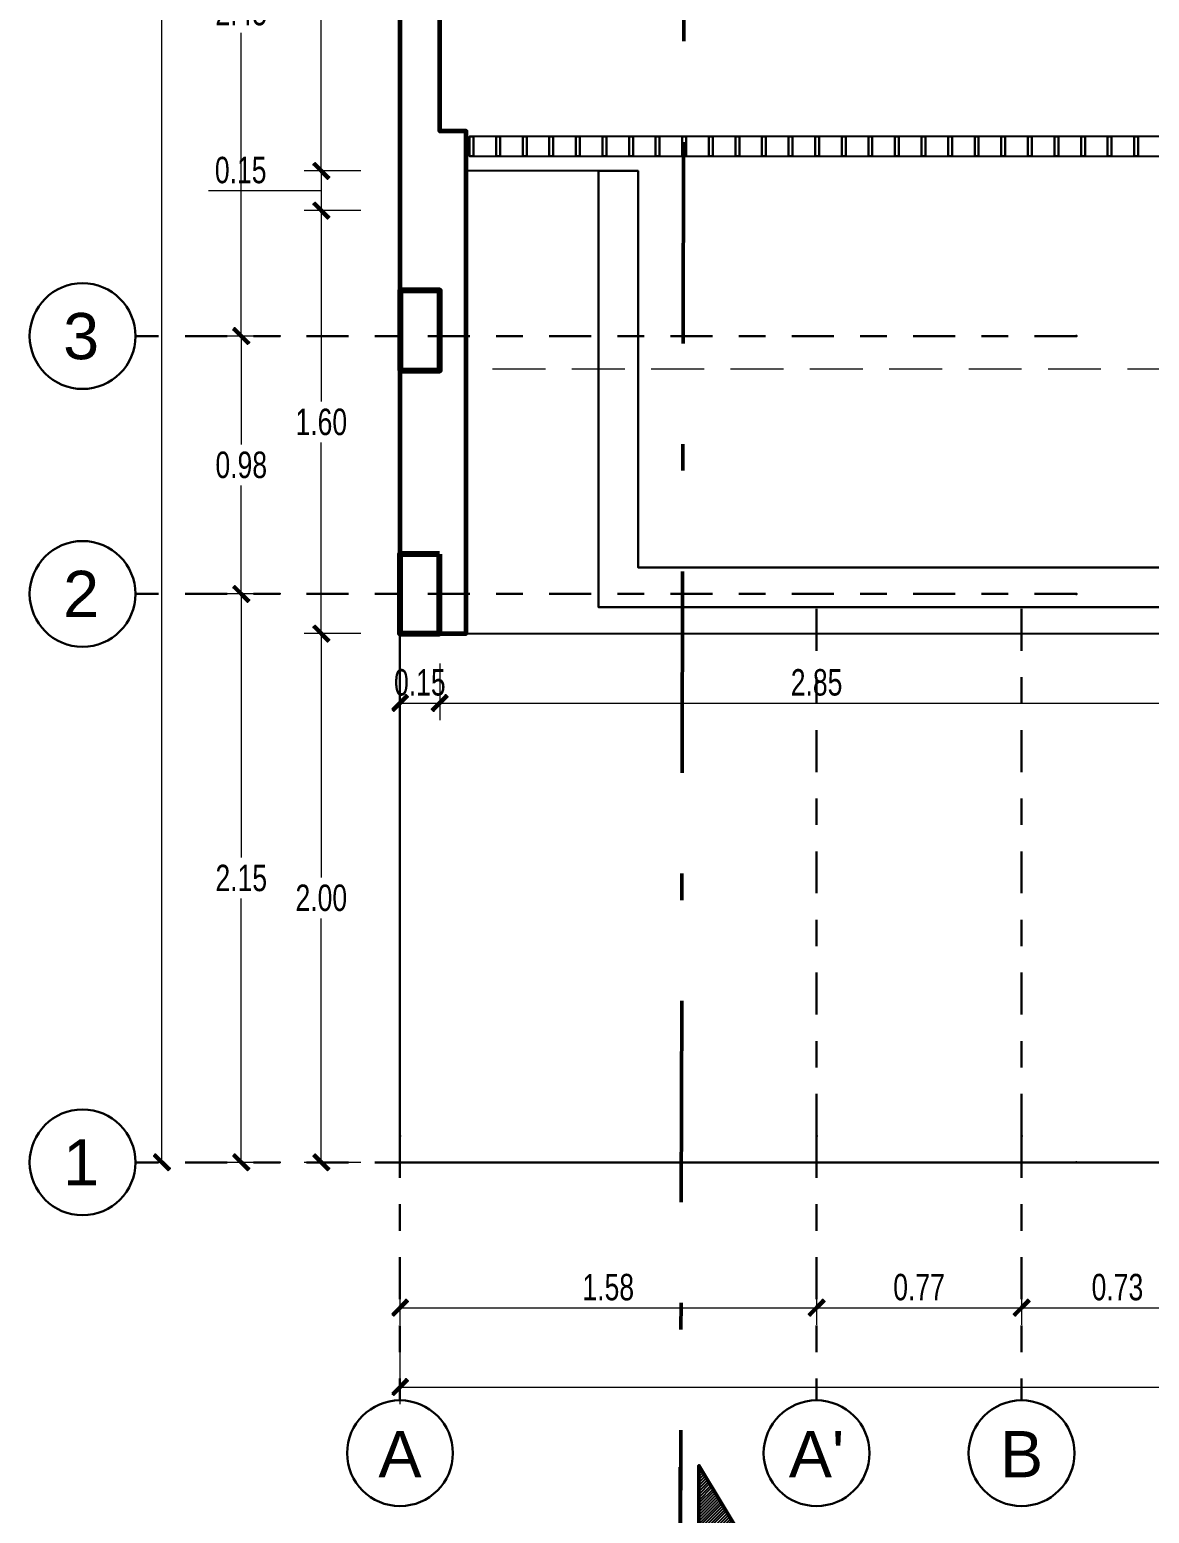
# Model space of a CAD drawing. Header units: millimetres. Extents: x 10612.9 to 10705, y -16533.4 to -16503.9.
# Drawn here: x 10633.93 to 10638.16, y -16528.03 to -16522.42 of the extents above; entities that cross this region are included whole.
import ezdxf
from ezdxf.enums import TextEntityAlignment as Align

# ---------------------------------------------------------------- set-up
doc = ezdxf.new("R2010")
doc.units = ezdxf.units.MM
for name, pattern in [('DASHDOTX2', [50.8, 25.4, -12.7, 0, -12.7]), ('HIDDEN', [0.375, 0.25, -0.125]), ('Punto & Rayas', [0.335139, 0.15875, -0.088194, 0, -0.088194])]:
    doc.linetypes.add(name, pattern=pattern)
doc.layers.add('0.2', color=2, linetype='Continuous')
doc.layers.add('Nuevo_Estructura - Forjados', color=7, linetype='Continuous')
for name, color, linetype, lineweight in [('0.6', 252, 'Continuous', 50), ('COLUMNAS', 6, 'Continuous', 20), ('Muro sin techar', 160, 'Continuous', 40)]:
    doc.layers.add(name, color=color, linetype=linetype, lineweight=lineweight)
doc.layers.add('Nuevo_Estructura - Forjados_Pluma_Nº__209', color=7, linetype='Continuous', lineweight=30, true_color=0x3e4f7b)
doc.layers.add('Nuevo_Estructura - Forjados_Pluma_Nº__219', color=7, linetype='Continuous', lineweight=13, true_color=0x404b6a)
doc.styles.add('Estilo_Generado_1', font='arial.ttf')
doc.styles.add('mahico', font='GOTHIC.TTF', dxfattribs={"width": 0.75})
doc.dimstyles.new('Copia de 50 P', dxfattribs={"dimtxt": 0.1, "dimasz": 0.01, "dimexe": 0.065, "dimexo": 0.0625, "dimgap": 0.025, "dimtad": 1, "dimtih": 1, "dimtoh": 1, "dimzin": 0, "dimdsep": 46, "dimtxsty": 'mahico', "dimblk": 'pa cotas', "dimcen": 0.09, "dimdle": 0.3, "dimclrd": 256, "dimclre": 256, "dimclrt": 256, "dimadec": 0, "dimazin": 0, "dimtfac": 1, "dimtofl": 0, "dimtmove": 0, "dimatfit": 3, "dimfxl": 0.15, "dimfxlon": 1, "dimtolj": 1, "dimtzin": 0, "dimlwd": 5, "dimlwe": 5, "dimarcsym": 0})

# ---------------------------------------------------------------- blocks, each defined once
blk = doc.blocks.new('REFREFREC')
at = {"layer": 'COLUMNAS', "color": 1, "lineweight": 80, "ltscale": 0.2}
for points in [[(10642.1915, -16644.5589), (10642.3415, -16644.5589), (10642.3415, -16644.2566), (10642.1915, -16644.2566)], [(10642.3411, -16645.2536), (10642.1911, -16645.2536), (10642.1911, -16645.5536), (10642.3411, -16645.5536)]]:
    blk.add_lwpolyline(points, close=True, dxfattribs=at)
blk = doc.blocks.new('*X335')
at = {"color": 0}
for p, q in [((-18.3448, 8.7763), (-18.3299, 8.7912)), ((-18.3395, 8.7851), (-18.3299, 8.7947)), ((-18.3342, 8.794), (-18.3299, 8.7983)), ((-18.3713, 8.7321), (-18.3299, 8.7735)), ((-18.366, 8.7409), (-18.3299, 8.777)), ((-18.3607, 8.7498), (-18.3299, 8.7806)), ((-18.3554, 8.7586), (-18.3299, 8.7841)), ((-18.3501, 8.7674), (-18.3299, 8.7877)), ((-18.3892, 8.7), (-18.3299, 8.7594)), ((-18.3879, 8.6978), (-18.3299, 8.7558)), ((-18.3872, 8.7056), (-18.3299, 8.7629)), ((-18.3819, 8.7144), (-18.3299, 8.7664)), ((-18.3766, 8.7232), (-18.3299, 8.77)), ((-18.3866, 8.6956), (-18.3299, 8.7523)), ((-18.3853, 8.6934), (-18.3299, 8.7488)), ((-18.3839, 8.6912), (-18.3299, 8.7452)), ((-18.3826, 8.689), (-18.3299, 8.7417)), ((-18.3813, 8.6868), (-18.3299, 8.7382)), ((-18.3799, 8.6846), (-18.3299, 8.7346)), ((-18.3786, 8.6824), (-18.3299, 8.7311)), ((-18.3773, 8.6801), (-18.3299, 8.7276)), ((-18.376, 8.6779), (-18.3299, 8.724)), ((-18.3746, 8.6757), (-18.3299, 8.7205)), ((-18.3733, 8.6735), (-18.3299, 8.7169)), ((-18.372, 8.6713), (-18.3299, 8.7134)), ((-18.3707, 8.6691), (-18.3299, 8.7099)), ((-18.3693, 8.6669), (-18.3299, 8.7063)), ((-18.368, 8.6647), (-18.3299, 8.7028)), ((-18.3667, 8.6625), (-18.3299, 8.6993)), ((-18.3654, 8.6603), (-18.3299, 8.6957)), ((-18.364, 8.658), (-18.3299, 8.6922)), ((-18.3627, 8.6558), (-18.3299, 8.6887)), ((-18.3614, 8.6536), (-18.3299, 8.6851)), ((-18.3601, 8.6514), (-18.3299, 8.6816)), ((-18.3587, 8.6492), (-18.3299, 8.6781)), ((-18.3574, 8.647), (-18.3299, 8.6745)), ((-18.3561, 8.6448), (-18.3299, 8.671)), ((-18.3548, 8.6426), (-18.3299, 8.6674)), ((-18.3534, 8.6404), (-18.3299, 8.6639)), ((-18.3521, 8.6382), (-18.3299, 8.6604)), ((-18.3508, 8.6359), (-18.3299, 8.6568)), ((-18.3495, 8.6337), (-18.3299, 8.6533)), ((-18.3481, 8.6315), (-18.3299, 8.6498)), ((-18.3468, 8.6293), (-18.3299, 8.6462)), ((-18.3455, 8.6271), (-18.3299, 8.6427)), ((-18.3442, 8.6249), (-18.3299, 8.6392)), ((-18.3428, 8.6227), (-18.3299, 8.6356)), ((-18.3415, 8.6205), (-18.3299, 8.6321)), ((-18.3402, 8.6183), (-18.3299, 8.6286)), ((-18.3388, 8.6161), (-18.3299, 8.625)), ((-18.3375, 8.6139), (-18.3299, 8.6215)), ((-18.3362, 8.6116), (-18.3299, 8.6179)), ((-18.3349, 8.6094), (-18.3299, 8.6144)), ((-18.3335, 8.6072), (-18.3299, 8.6109)), ((-18.3322, 8.605), (-18.3299, 8.6073)), ((-18.3309, 8.6028), (-18.3299, 8.6038))]:
    blk.add_line(p, q, dxfattribs=at)
blk = doc.blocks.new('INDC')
at = {"layer": '0.6', "linetype": 'DASHDOTX2', "ltscale": 0.005}
blk.add_line((-0.0202, -0.0891), (-0.0202, 0.0893), dxfattribs=at)
at = {"layer": '0.6'}
blk.add_lwpolyline([(0, 0.0909), (0, -0.0909), (0.0545, 0)], close=True, dxfattribs=at)
at = {"xscale": -0.9085966123466278, "yscale": 0.9085966123466278, "zscale": 0.9085966123460401}
blk.add_blockref('*X335', (-16.6545, -7.9058), dxfattribs=at)
blk = doc.blocks.new('hjygfvdc')
at = {"layer": '0.6', "linetype": 'DASHDOTX2', "ltscale": 0.03}
blk.add_line((3030.3432, 68.8445), (3030.3974, 92.8394), dxfattribs=at)
at = {"layer": '0.2', "xscale": -3.485268437144879, "yscale": 3.485268437144879, "zscale": 3.485268437144879, "rotation": 180}
blk.add_blockref('INDC', (3030.4135, 69.1559), dxfattribs=at)
blk = doc.blocks.new('Marcador de red estándar')
at = {"layer": 'Nuevo_Estructura - Forjados_Pluma_Nº__209', "color": 167, "linetype": 'Punto & Rayas', "lineweight": 30, "true_color": 0x3e4f7b}
for q in [(-10.9, 0), (-7.9, 0)]:
    blk.add_line((-9.9, 0), q, dxfattribs=at)
at = {"layer": 'Nuevo_Estructura - Forjados_Pluma_Nº__209', "color": 167, "linetype": 'Continuous', "lineweight": 30, "true_color": 0x3e4f7b}
blk.add_circle((-11.1, 0), 0.2, dxfattribs=at)
at = {"layer": 'Nuevo_Estructura - Forjados_Pluma_Nº__209', "color": 167, "linetype": 'Punto & Rayas', "lineweight": 30, "true_color": 0x3e4f7b}
blk.add_point((-9.9, 0), dxfattribs=at)
blk.add_point((-9.9, 0), dxfattribs=at)
at = {"layer": 'Nuevo_Estructura - Forjados_Pluma_Nº__219', "color": 167, "lineweight": 13, "true_color": 0x404b6a, "style": 'Estilo_Generado_1'}
for tag, p in [('AC_MarkerText_1_0', (-10.9725, -0.04)), ('AC_MarkerText_1_1', (11.2275, -0.04))]:
    blk.add_attdef(tag, text='', height=0.175, rotation=270, dxfattribs=at).set_placement(p, align=Align.TOP_CENTER)
blk = doc.blocks.new('pa cotas')
h = blk.add_hatch(color=256)
h.paths.add_polyline_path([(2.38, 3.09), (-3.09, -2.38), (-2.38, -3.09)])
h.paths.add_polyline_path([(3.09, 2.38), (2.38, 3.09), (-2.38, -3.09)])
blk.add_line((-2.38, -3.09), (2.38, 3.09))
blk.add_lwpolyline([(3.09, 2.38), (2.38, 3.09), (-3.09, -2.38), (-2.38, -3.09)], close=True)
blk = doc.blocks.new('*D659')
at = {"lineweight": 5, "transparency": 16777216}
for p, q in [((10599.7027, -16552.1931), (10599.4877, -16552.1931)), ((10599.5527, -16552.2031), (10599.5527, -16562.1156)), ((10599.5527, -16572.1831), (10599.5527, -16562.2706)), ((10599.5527, -16572.1931), (10599.4877, -16572.1931))]:
    blk.add_line(p, q, dxfattribs=at)
at = {"layer": 'Defpoints', "color": 0, "transparency": 16777216}
for p in [(10600.4527, -16552.1931), (10599.5527, -16572.1931), (10599.5527, -16572.1931)]:
    blk.add_point(p, dxfattribs=at)
at = {"lineweight": 5, "transparency": 16777216, "xscale": 0.01, "yscale": 0.01, "zscale": 0.01}
for p, rotation in [((10599.5527, -16552.1931), 90), ((10599.5527, -16572.1931), 270)]:
    blk.add_blockref('pa cotas', p, dxfattribs=dict(at, rotation=rotation))
at = {"transparency": 16777216, "insert": (10599.5527, -16562.1931), "char_height": 0.1, "attachment_point": 5, "style": 'mahico'}
blk.add_mtext('\\A1;20.00', dxfattribs=at)
blk = doc.blocks.new('Marcador de red estándar_2')
at = {"layer": 'Nuevo_Estructura - Forjados_Pluma_Nº__209', "color": 167, "linetype": 'Punto & Rayas', "lineweight": 30, "true_color": 0x3e4f7b}
for p, q in [((-0.9423, 0), (-4.5, 0)), ((0.9423, 0), (4.5, 0))]:
    blk.add_line(p, q, dxfattribs=at)
at = {"layer": 'Nuevo_Estructura - Forjados_Pluma_Nº__209', "color": 167, "linetype": 'Continuous', "lineweight": 30, "true_color": 0x3e4f7b}
for centre in [(-4.7, 0), (4.7, 0)]:
    blk.add_circle(centre, 0.2, dxfattribs=at)
at = {"layer": 'Nuevo_Estructura - Forjados_Pluma_Nº__209', "color": 167, "linetype": 'Punto & Rayas', "lineweight": 30, "true_color": 0x3e4f7b}
blk.add_point((0.9423, 0), dxfattribs=at)
blk.add_point((0.9423, 0), dxfattribs=at)
at = {"layer": 'Nuevo_Estructura - Forjados_Pluma_Nº__219', "color": 167, "lineweight": 13, "true_color": 0x404b6a, "style": 'Estilo_Generado_1'}
for tag, p in [('AC_MarkerText_1_0', (-4.7, -0.1675)), ('AC_MarkerText_1_1', (4.7, -0.1675))]:
    blk.add_attdef(tag, text='', height=0.175, rotation=180, dxfattribs=at).set_placement(p, align=Align.TOP_CENTER)
blk = doc.blocks.new('*D662')
at = {"lineweight": 5, "transparency": 16777216}
for p, q in [((10600.0027, -16566.6181), (10599.7877, -16566.6181)), ((10599.8527, -16566.6281), (10599.8527, -16567.7656)), ((10599.8527, -16569.0581), (10599.8527, -16567.9206)), ((10600.0027, -16569.0681), (10599.7877, -16569.0681))]:
    blk.add_line(p, q, dxfattribs=at)
at = {"layer": 'Defpoints', "color": 0, "transparency": 16777216}
for p in [(10600.4527, -16566.6181), (10599.8527, -16569.0681), (10600.4527, -16569.0681)]:
    blk.add_point(p, dxfattribs=at)
at = {"lineweight": 5, "transparency": 16777216, "xscale": 0.01, "yscale": 0.01, "zscale": 0.01}
for p, rotation in [((10599.8527, -16566.6181), 90), ((10599.8527, -16569.0681), 270)]:
    blk.add_blockref('pa cotas', p, dxfattribs=dict(at, rotation=rotation))
at = {"transparency": 16777216, "insert": (10599.8527, -16567.8431), "char_height": 0.1, "attachment_point": 5, "style": 'mahico'}
blk.add_mtext('\\A1;2.45', dxfattribs=at)
blk = doc.blocks.new('*D663')
at = {"lineweight": 5, "transparency": 16777216}
for p, q in [((10600.0027, -16569.0681), (10599.7877, -16569.0681)), ((10599.8527, -16569.0781), (10599.8527, -16569.4781)), ((10599.8527, -16570.0332), (10599.8527, -16569.6332)), ((10600.0027, -16570.0432), (10599.7877, -16570.0432))]:
    blk.add_line(p, q, dxfattribs=at)
at = {"layer": 'Defpoints', "color": 0, "transparency": 16777216}
for p in [(10600.4527, -16569.0681), (10599.8527, -16570.0432), (10600.4527, -16570.0432)]:
    blk.add_point(p, dxfattribs=at)
at = {"lineweight": 5, "transparency": 16777216, "xscale": 0.01, "yscale": 0.01, "zscale": 0.01}
for p, rotation in [((10599.8527, -16569.0681), 90), ((10599.8527, -16570.0432), 270)]:
    blk.add_blockref('pa cotas', p, dxfattribs=dict(at, rotation=rotation))
at = {"transparency": 16777216, "insert": (10599.8527, -16569.5556), "char_height": 0.1, "attachment_point": 5, "style": 'mahico'}
blk.add_mtext('\\A1;0.98', dxfattribs=at)
blk = doc.blocks.new('*D664')
at = {"lineweight": 5, "transparency": 16777216}
for p, q in [((10600.0027, -16570.0432), (10599.7877, -16570.0432)), ((10599.8527, -16570.0532), (10599.8527, -16571.0406)), ((10599.8527, -16572.1831), (10599.8527, -16571.1957)), ((10600.0027, -16572.1931), (10599.7877, -16572.1931))]:
    blk.add_line(p, q, dxfattribs=at)
at = {"layer": 'Defpoints', "color": 0, "transparency": 16777216}
for p in [(10600.4527, -16570.0432), (10599.8527, -16572.1931), (10600.4527, -16572.1931)]:
    blk.add_point(p, dxfattribs=at)
at = {"lineweight": 5, "transparency": 16777216, "xscale": 0.01, "yscale": 0.01, "zscale": 0.01}
for p, rotation in [((10599.8527, -16570.0432), 90), ((10599.8527, -16572.1931), 270)]:
    blk.add_blockref('pa cotas', p, dxfattribs=dict(at, rotation=rotation))
at = {"transparency": 16777216, "insert": (10599.8527, -16571.1181), "char_height": 0.1, "attachment_point": 5, "style": 'mahico'}
blk.add_mtext('\\A1;2.15', dxfattribs=at)
blk = doc.blocks.new('*D687')
at = {"lineweight": 5, "transparency": 16777216}
for p, q in [((10600.4527, -16572.8931), (10600.4527, -16573.1081)), ((10600.4627, -16573.0431), (10607.4427, -16573.0431)), ((10607.4527, -16573.0431), (10607.4527, -16573.1081))]:
    blk.add_line(p, q, dxfattribs=at)
at = {"layer": 'Defpoints', "color": 0, "transparency": 16777216}
for p in [(10600.4527, -16572.1431), (10607.4527, -16573.0431), (10607.4527, -16573.0431)]:
    blk.add_point(p, dxfattribs=at)
at = {"lineweight": 5, "transparency": 16777216, "xscale": 0.01, "yscale": 0.01, "zscale": 0.01, "rotation": 180}
blk.add_blockref('pa cotas', (10600.4527, -16573.0431), dxfattribs=at)
at = {"lineweight": 5, "transparency": 16777216, "xscale": 0.01, "yscale": 0.01, "zscale": 0.01}
blk.add_blockref('pa cotas', (10607.4527, -16573.0431), dxfattribs=at)
at = {"transparency": 16777216, "insert": (10603.9527, -16572.9656), "char_height": 0.1, "attachment_point": 5, "style": 'mahico'}
blk.add_mtext('\\A1;7.00', dxfattribs=at)
blk = doc.blocks.new('*D688')
at = {"lineweight": 5, "transparency": 16777216}
for p, q in [((10600.4527, -16572.5931), (10600.4527, -16572.8081)), ((10602.0277, -16572.5931), (10602.0277, -16572.8081)), ((10600.4627, -16572.7431), (10602.0177, -16572.7431))]:
    blk.add_line(p, q, dxfattribs=at)
at = {"layer": 'Defpoints', "color": 0, "transparency": 16777216}
for p in [(10600.4527, -16572.1431), (10602.0277, -16572.1931), (10602.0277, -16572.7431)]:
    blk.add_point(p, dxfattribs=at)
at = {"lineweight": 5, "transparency": 16777216, "xscale": 0.01, "yscale": 0.01, "zscale": 0.01, "rotation": 180}
blk.add_blockref('pa cotas', (10600.4527, -16572.7431), dxfattribs=at)
at = {"lineweight": 5, "transparency": 16777216, "xscale": 0.01, "yscale": 0.01, "zscale": 0.01}
blk.add_blockref('pa cotas', (10602.0277, -16572.7431), dxfattribs=at)
at = {"transparency": 16777216, "insert": (10601.2402, -16572.6656), "char_height": 0.1, "attachment_point": 5, "style": 'mahico'}
blk.add_mtext('\\A1;1.58', dxfattribs=at)
blk = doc.blocks.new('*D689')
at = {"lineweight": 5, "transparency": 16777216}
for p, q in [((10602.0277, -16572.5931), (10602.0277, -16572.8081)), ((10602.8027, -16572.5931), (10602.8027, -16572.8081)), ((10602.0377, -16572.7431), (10602.7927, -16572.7431))]:
    blk.add_line(p, q, dxfattribs=at)
at = {"layer": 'Defpoints', "color": 0, "transparency": 16777216}
for p in [(10602.0277, -16572.1931), (10602.8027, -16572.1931), (10602.8027, -16572.7431)]:
    blk.add_point(p, dxfattribs=at)
at = {"lineweight": 5, "transparency": 16777216, "xscale": 0.01, "yscale": 0.01, "zscale": 0.01, "rotation": 180}
blk.add_blockref('pa cotas', (10602.0277, -16572.7431), dxfattribs=at)
at = {"lineweight": 5, "transparency": 16777216, "xscale": 0.01, "yscale": 0.01, "zscale": 0.01}
blk.add_blockref('pa cotas', (10602.8027, -16572.7431), dxfattribs=at)
at = {"transparency": 16777216, "insert": (10602.4152, -16572.6656), "char_height": 0.1, "attachment_point": 5, "style": 'mahico'}
blk.add_mtext('\\A1;0.77', dxfattribs=at)
blk = doc.blocks.new('*D690')
at = {"lineweight": 5, "transparency": 16777216}
for p, q in [((10602.8027, -16572.5931), (10602.8027, -16572.8081)), ((10603.5277, -16572.5931), (10603.5277, -16572.8081)), ((10602.8127, -16572.7431), (10603.5177, -16572.7431))]:
    blk.add_line(p, q, dxfattribs=at)
at = {"layer": 'Defpoints', "color": 0, "transparency": 16777216}
for p in [(10602.8027, -16572.1931), (10603.5277, -16572.1931), (10603.5277, -16572.7431)]:
    blk.add_point(p, dxfattribs=at)
at = {"lineweight": 5, "transparency": 16777216, "xscale": 0.01, "yscale": 0.01, "zscale": 0.01, "rotation": 180}
blk.add_blockref('pa cotas', (10602.8027, -16572.7431), dxfattribs=at)
at = {"lineweight": 5, "transparency": 16777216, "xscale": 0.01, "yscale": 0.01, "zscale": 0.01}
blk.add_blockref('pa cotas', (10603.5277, -16572.7431), dxfattribs=at)
at = {"transparency": 16777216, "insert": (10603.1652, -16572.6656), "char_height": 0.1, "attachment_point": 5, "style": 'mahico'}
blk.add_mtext('\\A1;0.73', dxfattribs=at)
blk = doc.blocks.new('*D852')
at = {"lineweight": 5, "transparency": 16777216}
for p, q in [((10635.3312, -16524.817), (10635.3312, -16525.032)), ((10635.4812, -16524.817), (10635.4812, -16525.032)), ((10635.3412, -16524.967), (10635.4712, -16524.967))]:
    blk.add_line(p, q, dxfattribs=at)
at = {"layer": 'Defpoints', "color": 0, "transparency": 16777216}
for p in [(10635.3312, -16524.7043), (10635.4812, -16524.7043), (10635.4812, -16524.967)]:
    blk.add_point(p, dxfattribs=at)
at = {"lineweight": 5, "transparency": 16777216, "xscale": 0.01, "yscale": 0.01, "zscale": 0.01, "rotation": 180}
blk.add_blockref('pa cotas', (10635.3312, -16524.967), dxfattribs=at)
at = {"lineweight": 5, "transparency": 16777216, "xscale": 0.01, "yscale": 0.01, "zscale": 0.01}
blk.add_blockref('pa cotas', (10635.4812, -16524.967), dxfattribs=at)
at = {"transparency": 16777216, "insert": (10635.4062, -16524.8895), "char_height": 0.1, "attachment_point": 5, "style": 'mahico'}
blk.add_mtext('\\A1;0.15', dxfattribs=at)
blk = doc.blocks.new('*D961')
at = {"lineweight": 5, "transparency": 16777216}
for p, q in [((10635.4812, -16524.817), (10635.4812, -16525.032)), ((10638.3312, -16524.817), (10638.3312, -16525.032)), ((10635.4912, -16524.967), (10638.3212, -16524.967))]:
    blk.add_line(p, q, dxfattribs=at)
at = {"layer": 'Defpoints', "color": 0, "transparency": 16777216}
for p in [(10638.3312, -16523.7043), (10635.4812, -16524.7043), (10638.3312, -16524.967)]:
    blk.add_point(p, dxfattribs=at)
at = {"lineweight": 5, "transparency": 16777216, "xscale": 0.01, "yscale": 0.01, "zscale": 0.01, "rotation": 180}
blk.add_blockref('pa cotas', (10635.4812, -16524.967), dxfattribs=at)
at = {"lineweight": 5, "transparency": 16777216, "xscale": 0.01, "yscale": 0.01, "zscale": 0.01}
blk.add_blockref('pa cotas', (10638.3312, -16524.967), dxfattribs=at)
at = {"transparency": 16777216, "insert": (10636.9062, -16524.8895), "char_height": 0.1, "attachment_point": 5, "style": 'mahico'}
blk.add_mtext('\\A1;2.85', dxfattribs=at)
blk = doc.blocks.new('*D976')
at = {"lineweight": 5, "transparency": 16777216}
for p, q in [((10635.1837, -16519.2043), (10634.9687, -16519.2043)), ((10635.0337, -16519.2143), (10635.0337, -16521.0018)), ((10635.0337, -16522.9443), (10635.0337, -16521.1568)), ((10635.1837, -16522.9543), (10634.9687, -16522.9543))]:
    blk.add_line(p, q, dxfattribs=at)
at = {"layer": 'Defpoints', "color": 0, "transparency": 16777216}
for p in [(10635.4812, -16519.2043), (10635.0337, -16522.9543), (10635.4812, -16522.9543)]:
    blk.add_point(p, dxfattribs=at)
at = {"lineweight": 5, "transparency": 16777216, "xscale": 0.01, "yscale": 0.01, "zscale": 0.01}
for p, rotation in [((10635.0337, -16519.2043), 90), ((10635.0337, -16522.9543), 270)]:
    blk.add_blockref('pa cotas', p, dxfattribs=dict(at, rotation=rotation))
at = {"transparency": 16777216, "insert": (10635.0337, -16521.0793), "char_height": 0.1, "attachment_point": 5, "style": 'mahico'}
blk.add_mtext('\\A1;3.75', dxfattribs=at)
blk = doc.blocks.new('*D977')
at = {"lineweight": 5, "transparency": 16777216}
for p, q in [((10635.1837, -16522.9543), (10634.9687, -16522.9543)), ((10635.0337, -16522.9643), (10635.0337, -16523.0943)), ((10634.8512, -16523.0293), (10634.6066, -16523.0293)), ((10635.0337, -16523.0293), (10634.8512, -16523.0293)), ((10635.1837, -16523.1043), (10634.9687, -16523.1043))]:
    blk.add_line(p, q, dxfattribs=at)
at = {"layer": 'Defpoints', "color": 0, "transparency": 16777216}
for p in [(10635.4812, -16522.9543), (10635.0337, -16523.1043), (10635.4812, -16523.1043)]:
    blk.add_point(p, dxfattribs=at)
at = {"lineweight": 5, "transparency": 16777216, "xscale": 0.01, "yscale": 0.01, "zscale": 0.01}
for p, rotation in [((10635.0337, -16522.9543), 90), ((10635.0337, -16523.1043), 270)]:
    blk.add_blockref('pa cotas', p, dxfattribs=dict(at, rotation=rotation))
at = {"transparency": 16777216, "insert": (10634.7289, -16522.9518), "char_height": 0.1, "attachment_point": 5, "style": 'mahico'}
blk.add_mtext('\\A1;0.15', dxfattribs=at)
blk = doc.blocks.new('*D978')
at = {"lineweight": 5, "transparency": 16777216}
for p, q in [((10635.1837, -16523.1043), (10634.9687, -16523.1043)), ((10635.0337, -16523.1143), (10635.0337, -16523.8268)), ((10635.0337, -16524.6943), (10635.0337, -16523.9818)), ((10635.1837, -16524.7043), (10634.9687, -16524.7043))]:
    blk.add_line(p, q, dxfattribs=at)
at = {"layer": 'Defpoints', "color": 0, "transparency": 16777216}
for p in [(10635.4812, -16523.1043), (10635.0337, -16524.7043), (10635.3312, -16524.7043)]:
    blk.add_point(p, dxfattribs=at)
at = {"lineweight": 5, "transparency": 16777216, "xscale": 0.01, "yscale": 0.01, "zscale": 0.01}
for p, rotation in [((10635.0337, -16523.1043), 90), ((10635.0337, -16524.7043), 270)]:
    blk.add_blockref('pa cotas', p, dxfattribs=dict(at, rotation=rotation))
at = {"transparency": 16777216, "insert": (10635.0337, -16523.9043), "char_height": 0.1, "attachment_point": 5, "style": 'mahico'}
blk.add_mtext('\\A1;1.60', dxfattribs=at)
blk = doc.blocks.new('*D979')
at = {"lineweight": 5, "transparency": 16777216}
for p, q in [((10635.1837, -16524.7043), (10634.9687, -16524.7043)), ((10635.0337, -16524.7143), (10635.0337, -16525.6268)), ((10635.0337, -16526.6943), (10635.0337, -16525.7818)), ((10635.1837, -16526.7043), (10634.9687, -16526.7043))]:
    blk.add_line(p, q, dxfattribs=at)
at = {"layer": 'Defpoints', "color": 0, "transparency": 16777216}
for p in [(10635.3312, -16524.7043), (10635.0337, -16526.7043), (10635.3312, -16526.7043)]:
    blk.add_point(p, dxfattribs=at)
at = {"lineweight": 5, "transparency": 16777216, "xscale": 0.01, "yscale": 0.01, "zscale": 0.01}
for p, rotation in [((10635.0337, -16524.7043), 90), ((10635.0337, -16526.7043), 270)]:
    blk.add_blockref('pa cotas', p, dxfattribs=dict(at, rotation=rotation))
at = {"transparency": 16777216, "insert": (10635.0337, -16525.7043), "char_height": 0.1, "attachment_point": 5, "style": 'mahico'}
blk.add_mtext('\\A1;2.00', dxfattribs=at)
blk = doc.blocks.new('fdvfvfdvdf')
at = {"layer": 'Nuevo_Estructura - Forjados', "color": 8, "linetype": 'Continuous', "lineweight": 15}
ref = blk.add_blockref('Marcador de red estándar', (10600.4527, -16562.1931), dxfattribs=dict(at, rotation=90))
ref.add_attrib('AC_MarkerText_1', 'A', dxfattribs={"layer": 'Nuevo_Estructura - Forjados_Pluma_Nº__219', "color": 167, "lineweight": 13, "true_color": 0x404b6a, "height": 0.175, "style": 'Estilo_Generado_1'}).set_placement((10600.4527, -16573.2093), align=Align.TOP_CENTER)
ref = blk.add_blockref('Marcador de red estándar', (10602.0277, -16562.1931), dxfattribs=dict(at, rotation=90))
ref.add_attrib('AC_MarkerText_1', "A'", dxfattribs={"layer": 'Nuevo_Estructura - Forjados_Pluma_Nº__219', "color": 167, "lineweight": 13, "true_color": 0x404b6a, "height": 0.175, "style": 'Estilo_Generado_1'}).set_placement((10602.0277, -16573.2093), align=Align.TOP_CENTER)
ref = blk.add_blockref('Marcador de red estándar', (10602.8027, -16562.1931), dxfattribs=dict(at, rotation=90))
ref.add_attrib('AC_MarkerText_1', 'B', dxfattribs={"layer": 'Nuevo_Estructura - Forjados_Pluma_Nº__219', "color": 167, "lineweight": 13, "true_color": 0x404b6a, "height": 0.175, "style": 'Estilo_Generado_1'}).set_placement((10602.8027, -16573.2093), align=Align.TOP_CENTER)
ref = blk.add_blockref('Marcador de red estándar_2', (10603.9527, -16569.0681), dxfattribs=dict(at, rotation=180))
ref.add_attrib('AC_MarkerText_1', '3', dxfattribs={"layer": 'Nuevo_Estructura - Forjados_Pluma_Nº__219', "color": 167, "lineweight": 13, "true_color": 0x404b6a, "height": 0.175, "style": 'Estilo_Generado_1'}).set_placement((10608.6454, -16568.9806), align=Align.TOP_CENTER)
ref.add_attrib('AC_MarkerText_1_1', '3', dxfattribs={"layer": 'Nuevo_Estructura - Forjados_Pluma_Nº__219', "color": 167, "lineweight": 13, "true_color": 0x404b6a, "height": 0.175, "style": 'Estilo_Generado_1'}).set_placement((10599.2473, -16568.9806), align=Align.TOP_CENTER)
ref = blk.add_blockref('Marcador de red estándar_2', (10603.9527, -16570.0432), dxfattribs=dict(at, rotation=180))
ref.add_attrib('AC_MarkerText_1', '2', dxfattribs={"layer": 'Nuevo_Estructura - Forjados_Pluma_Nº__219', "color": 167, "lineweight": 13, "true_color": 0x404b6a, "height": 0.175, "style": 'Estilo_Generado_1'}).set_placement((10608.6454, -16569.9557), align=Align.TOP_CENTER)
ref.add_attrib('AC_MarkerText_1_1', '2', dxfattribs={"layer": 'Nuevo_Estructura - Forjados_Pluma_Nº__219', "color": 167, "lineweight": 13, "true_color": 0x404b6a, "height": 0.175, "style": 'Estilo_Generado_1'}).set_placement((10599.2473, -16569.9557), align=Align.TOP_CENTER)
ref = blk.add_blockref('Marcador de red estándar_2', (10603.9527, -16572.1931), dxfattribs=dict(at, rotation=180))
ref.add_attrib('AC_MarkerText_1', '1', dxfattribs={"layer": 'Nuevo_Estructura - Forjados_Pluma_Nº__219', "color": 167, "lineweight": 13, "true_color": 0x404b6a, "height": 0.175, "style": 'Estilo_Generado_1'}).set_placement((10608.6454, -16572.1056), align=Align.TOP_CENTER)
ref.add_attrib('AC_MarkerText_1_1', '1', dxfattribs={"layer": 'Nuevo_Estructura - Forjados_Pluma_Nº__219', "color": 167, "lineweight": 13, "true_color": 0x404b6a, "height": 0.175, "style": 'Estilo_Generado_1'}).set_placement((10599.2473, -16572.1056), align=Align.TOP_CENTER)
dim = blk.add_linear_dim(base=(10599.5527, -16572.1931), p1=(10600.4527, -16552.1931), p2=(10599.5527, -16572.1931), angle=270, dimstyle='Copia de 50 P')
dim.commit()
dim.dimension.update_dxf_attribs({"geometry": '*D659', "text_midpoint": (10599.5527, -16562.1931)})
for base, p1, p2, picture, middle in [((10599.8527, -16569.0681), (10600.4527, -16566.6181), (10600.4527, -16569.0681), '*D662', (10599.8527, -16567.8431)), ((10599.8527, -16570.0432), (10600.4527, -16569.0681), (10600.4527, -16570.0432), '*D663', (10599.8527, -16569.5556)), ((10599.8527, -16572.1931), (10600.4527, -16570.0432), (10600.4527, -16572.1931), '*D664', (10599.8527, -16571.1181))]:
    dim = blk.add_linear_dim(base=base, p1=p1, p2=p2, angle=270, dimstyle='Copia de 50 P', override={"dimtmove": 1})
    dim.commit()
    dim.dimension.update_dxf_attribs({"geometry": picture, "text_midpoint": middle})
dim = blk.add_linear_dim(base=(10607.4527, -16573.0431), p1=(10600.4527, -16572.1431), p2=(10607.4527, -16573.0431), dimstyle='Copia de 50 P')
dim.commit()
dim.dimension.update_dxf_attribs({"geometry": '*D687', "text_midpoint": (10603.9527, -16572.9656)})
for base, p1, p2, picture, middle in [((10602.0277454531, -16572.7431302135), (10600.4527454524, -16572.1431303841), (10602.0277454531, -16572.1931303841), '*D688', (10601.2402454527, -16572.6656149178)), ((10602.802745452, -16572.743130214), (10602.027745453, -16572.193130384), (10602.802745452, -16572.193130384), '*D689', (10602.415245453, -16572.665614918)), ((10603.527745453, -16572.743130214), (10602.802745452, -16572.193130384), (10603.527745453, -16572.193130384), '*D690', (10603.165245453, -16572.665614918))]:
    dim = blk.add_linear_dim(base=base, p1=p1, p2=p2, dimstyle='Copia de 50 P', override={"dimtmove": 1})
    dim.commit()
    dim.dimension.update_dxf_attribs({"geometry": picture, "text_midpoint": middle})

msp = doc.modelspace()

# ---------------------------------------------------------------- linework, layer by layer
for p, q in [((10635.3312, -16506.7043), (10635.3312, -16526.7043)), ((10636.0812, -16522.9543), (10635.5812, -16522.9543)), ((10635.4812, -16524.7043), (10641.2812, -16524.7043)), ((10635.3312, -16526.7043), (10642.3312, -16526.7043))]:
    msp.add_line(p, q)
for points in [[(10635.3312, -16506.7043), (10642.3312, -16506.7043), (10642.3312, -16526.7043), (10635.3312, -16526.7043)], [(10635.594, -16522.8993), (10638.3231, -16522.8993), (10638.3231, -16522.8243), (10635.594, -16522.8243)]]:
    msp.add_lwpolyline(points, close=True)
at = {"lineweight": 60}
msp.add_lwpolyline([(10635.3312, -16524.7043), (10635.5812, -16524.7043), (10635.5812, -16522.8043), (10635.4812, -16522.8043), (10635.4812, -16517.1043), (10639.2312, -16517.1043), (10639.2312, -16516.8543), (10637.6812, -16516.8543), (10637.6812, -16516.4043), (10637.5312, -16516.4043), (10637.5312, -16516.8543), (10635.3312, -16516.8543)], close=True, dxfattribs=at)
at = {"lineweight": 30}
for points in [[(10635.594, -16522.8243), (10635.609, -16522.8243), (10635.609, -16522.8993), (10635.594, -16522.8993)], [(10635.6946, -16522.8243), (10635.7096, -16522.8243), (10635.7096, -16522.8993), (10635.6946, -16522.8993)], [(10635.8101, -16522.8243), (10635.7951, -16522.8243), (10635.7951, -16522.8993), (10635.8101, -16522.8993)], [(10635.9106, -16522.8243), (10635.8956, -16522.8243), (10635.8956, -16522.8993), (10635.9106, -16522.8993)], [(10636.0111, -16522.8243), (10635.9961, -16522.8243), (10635.9961, -16522.8993), (10636.0111, -16522.8993)], [(10636.0966, -16522.8243), (10636.1116, -16522.8243), (10636.1116, -16522.8993), (10636.0966, -16522.8993)], [(10636.1972, -16522.8243), (10636.2122, -16522.8243), (10636.2122, -16522.8993), (10636.1972, -16522.8993)], [(10636.3127, -16522.8243), (10636.2977, -16522.8243), (10636.2977, -16522.8993), (10636.3127, -16522.8993)], [(10636.4132, -16522.8243), (10636.3982, -16522.8243), (10636.3982, -16522.8993), (10636.4132, -16522.8993)], [(10636.4987, -16522.8243), (10636.5137, -16522.8243), (10636.5137, -16522.8993), (10636.4987, -16522.8993)], [(10636.6142, -16522.8243), (10636.5992, -16522.8243), (10636.5992, -16522.8993), (10636.6142, -16522.8993)], [(10636.7148, -16522.8243), (10636.6998, -16522.8243), (10636.6998, -16522.8993), (10636.7148, -16522.8993)], [(10636.8003, -16522.8243), (10636.8153, -16522.8243), (10636.8153, -16522.8993), (10636.8003, -16522.8993)], [(10636.9008, -16522.8243), (10636.9158, -16522.8243), (10636.9158, -16522.8993), (10636.9008, -16522.8993)], [(10637.0013, -16522.8243), (10637.0163, -16522.8243), (10637.0163, -16522.8993), (10637.0013, -16522.8993)], [(10637.1169, -16522.8243), (10637.1019, -16522.8243), (10637.1019, -16522.8993), (10637.1169, -16522.8993)], [(10637.2174, -16522.8243), (10637.2024, -16522.8243), (10637.2024, -16522.8993), (10637.2174, -16522.8993)], [(10637.3029, -16522.8243), (10637.3179, -16522.8243), (10637.3179, -16522.8993), (10637.3029, -16522.8993)], [(10637.4184, -16522.8243), (10637.4034, -16522.8243), (10637.4034, -16522.8993), (10637.4184, -16522.8993)], [(10637.5189, -16522.8243), (10637.5039, -16522.8243), (10637.5039, -16522.8993), (10637.5189, -16522.8993)], [(10637.6195, -16522.8243), (10637.6045, -16522.8243), (10637.6045, -16522.8993), (10637.6195, -16522.8993)], [(10637.705, -16522.8243), (10637.72, -16522.8243), (10637.72, -16522.8993), (10637.705, -16522.8993)], [(10637.8055, -16522.8243), (10637.8205, -16522.8243), (10637.8205, -16522.8993), (10637.8055, -16522.8993)], [(10637.921, -16522.8243), (10637.906, -16522.8243), (10637.906, -16522.8993), (10637.921, -16522.8993)], [(10638.0065, -16522.8243), (10638.0215, -16522.8243), (10638.0215, -16522.8993), (10638.0065, -16522.8993)], [(10638.1071, -16522.8243), (10638.1221, -16522.8243), (10638.1221, -16522.8993), (10638.1071, -16522.8993)]]:
    msp.add_lwpolyline(points, close=True, dxfattribs=at)
at = {"color": 251, "lineweight": 30, "true_color": 0x636466}
msp.add_lwpolyline([(10636.0812, -16522.9543), (10636.0812, -16524.6043), (10641.2812, -16524.6043), (10641.2812, -16523.7043), (10641.1312, -16523.7043), (10641.1312, -16524.4543), (10636.2312, -16524.4543), (10636.2312, -16522.9543), (10636.0812, -16522.9543)], dxfattribs=at)
msp.add_lwpolyline([(10635.3312, -16526.7043), (10635.3312, -16523.1043)])
at = {"layer": 'Muro sin techar', "color": 251, "linetype": 'HIDDEN', "lineweight": 9, "ltscale": 0.8, "true_color": 0x636466}
msp.add_line((10642.1812, -16523.7043), (10635.5812, -16523.7043), dxfattribs=at)

# ---------------------------------------------------------------- block references
at = {"lineweight": 70}
msp.add_blockref('hjygfvdc', (7606.0476, -16597.3236), dxfattribs=at)
for name, p in [('fdvfvfdvdf', (34.8784, 45.4888)), ('REFREFREC', (-6.86, 120.8493))]:
    msp.add_blockref(name, p)

# ---------------------------------------------------------------- dimensions: what is measured, and where the dimension line sits
for base, p1, p2, picture, middle in [((10635.0337, -16522.9543), (10635.4812, -16519.2043), (10635.4812, -16522.9543), '*D976', (10635.0337, -16521.0793)), ((10635.0337, -16523.1043), (10635.4812, -16522.9543), (10635.4812, -16523.1043), '*D977', (10634.8262, -16522.9518)), ((10635.0337, -16524.7043), (10635.4812, -16523.1043), (10635.3312, -16524.7043), '*D978', (10635.0337, -16523.9043)), ((10635.0337, -16526.7043), (10635.3312, -16524.7043), (10635.3312, -16526.7043), '*D979', (10635.0337, -16525.7043))]:
    dim = msp.add_linear_dim(base=base, p1=p1, p2=p2, angle=90, dimstyle='Copia de 50 P', override={"dimtmove": 1})
    dim.commit()
    dim.dimension.update_dxf_attribs({"geometry": picture, "text_midpoint": middle})
dim = msp.add_linear_dim(base=(10638.3312, -16524.967), p1=(10635.4812, -16524.7043), p2=(10638.3312, -16523.7043), dimstyle='Copia de 50 P', override={"dimtmove": 1})
dim.commit()
dim.dimension.update_dxf_attribs({"geometry": '*D961', "text_midpoint": (10636.9062, -16524.8895)})
dim = msp.add_linear_dim(base=(10635.4812, -16524.967), p1=(10635.3312, -16524.7043), p2=(10635.4812, -16524.7043), dimstyle='Copia de 50 P')
dim.commit()
dim.dimension.update_dxf_attribs({"geometry": '*D852', "text_midpoint": (10635.4062, -16524.967), "dimtype": 160})

doc.saveas('drawing.dxf')
